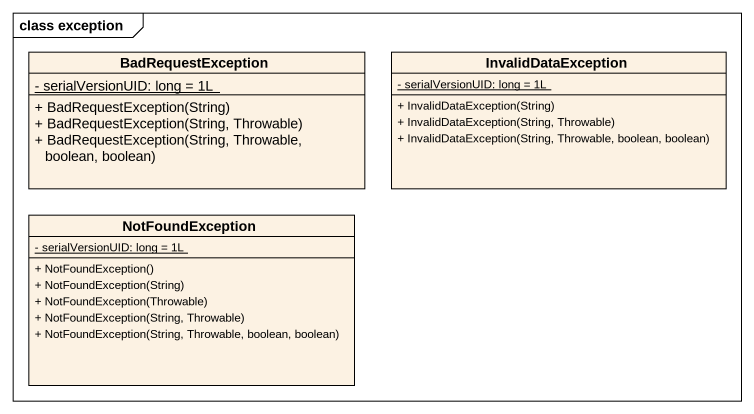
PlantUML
@startuml
mainframe class exception
hide circle
hide empty members
skinparam classAttributeIconSize 0
class BadRequestException {
  {static} - serialVersionUID: long = 1L
  + BadRequestException(String)
  + BadRequestException(String, Throwable)
  + BadRequestException(String, Throwable, boolean, boolean)
}
class InvalidDataException {
  {static} - serialVersionUID: long = 1L
  + InvalidDataException(String)
  + InvalidDataException(String, Throwable)
  + InvalidDataException(String, Throwable, boolean, boolean)
}
class NotFoundException {
  {static} - serialVersionUID: long = 1L
  + NotFoundException()
  + NotFoundException(String)
  + NotFoundException(Throwable)
  + NotFoundException(String, Throwable)
  + NotFoundException(String, Throwable, boolean, boolean)
}
@enduml
